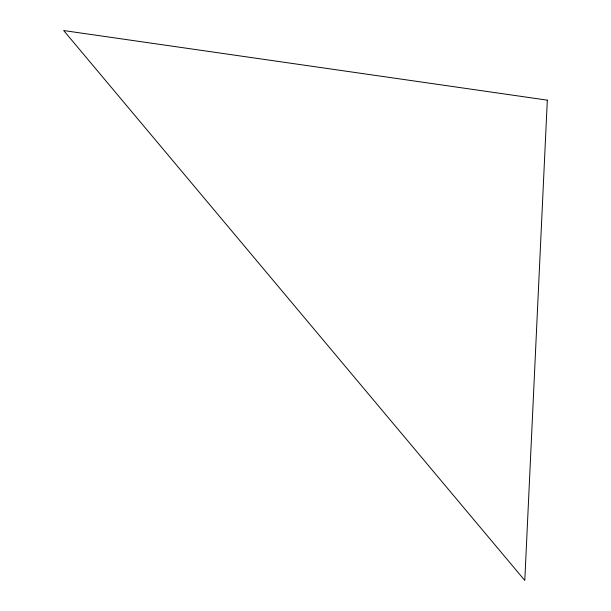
<?xml version="1.0" encoding="UTF-8"?>
<svg xmlns="http://www.w3.org/2000/svg" width="611" height="611" viewBox="0 0 611 611"><rect width="100%" height="100%" fill="white"/><g stroke="black" fill="none" stroke-linecap="round" stroke-linejoin="round"><path stroke-width="0.92" d="M547.319 100.151L524.796 580.45L63.681 30.55L547.319 100.151"/></g></svg>
